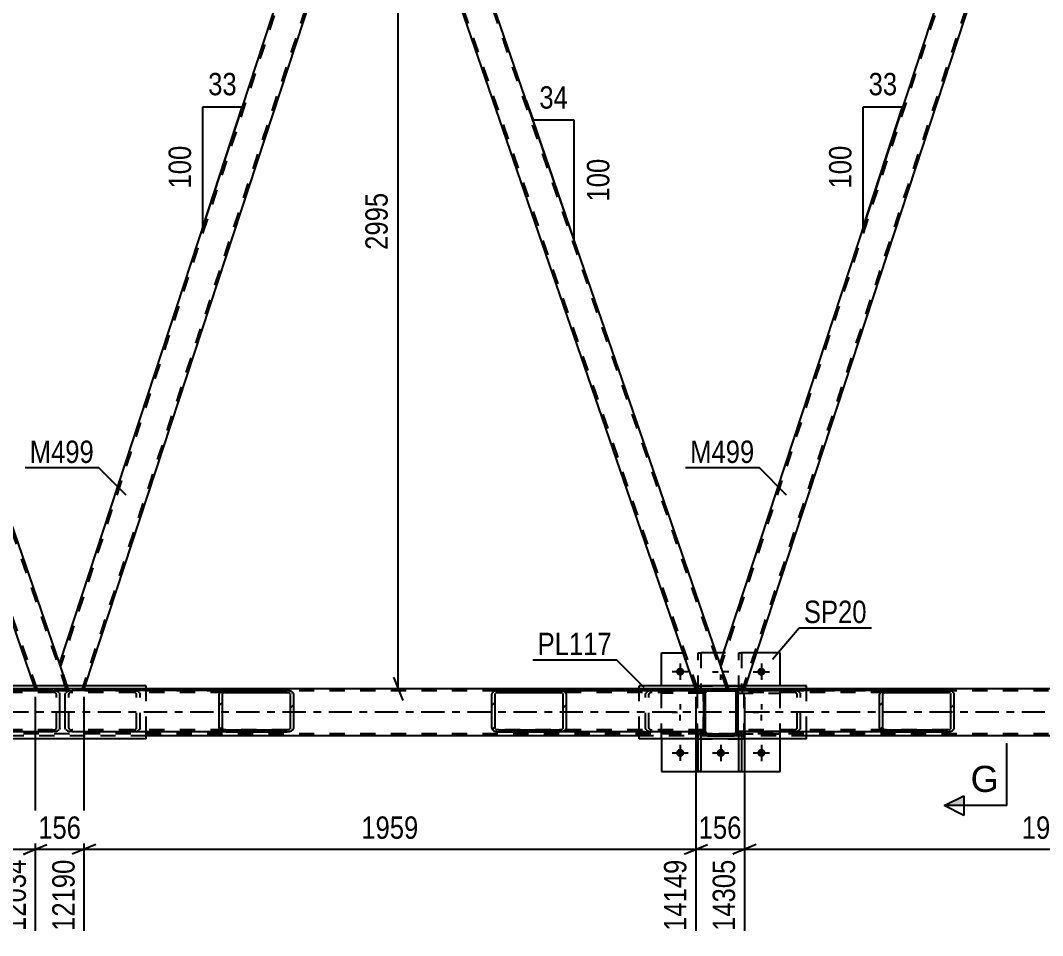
# Model space of a CAD drawing. Header units: millimetres. Extents: x -836 to 353, y -855 to -14.
# Drawn here: x -281.7 to -150.8, y -427 to -309.7 of the extents above; entities that cross this region are included whole.
import ezdxf

# ---------------------------------------------------------------- set-up
doc = ezdxf.new("R2010")
doc.units = ezdxf.units.MM
doc.linetypes.add('DXK_LINE_DOT2', pattern=[3.9198, 1.9599, -1.9599])
doc.linetypes.add('DXK_LINE_DOT3', pattern=[5.9187, 2.979, -0.9799, 0.9799, -0.9799])
doc.styles.add('Arial', font='ARIAL.TTF', dxfattribs={"height": 0.2})
doc.styles.add('Arial Narrow', font='ARIALN.TTF', dxfattribs={"height": 0.2})

# ---------------------------------------------------------------- blocks, each defined once
blk = doc.blocks.new('Part-570393895-1479 - 1253')
at = {"color": 7, "linetype": 'DXK_LINE_DOT2'}
for p, q in [((-184.39, -395.61), (-189.79, -395.61)), ((-189.79, -395.61), (-189.79, -395.93)), ((-189.79, -395.93), (-184.39, -395.93)), ((-189.19, -395.93), (-189.19, -395.61)), ((-184.39, -395.93), (-184.39, -395.61))]:
    blk.add_line(p, q, dxfattribs=at)
blk = doc.blocks.new('Part-570393895-1730 - 1253')
at = {"color": 2, "linetype": 'Continuous'}
for p, q in [((-153.97, -275.99), (-192.1, -392.09)), ((-150.7, -278.86), (-188.83, -394.97)), ((-191.11, -394.97), (-192.1, -392.09))]:
    blk.add_line(p, q, dxfattribs=at)
at = {"color": 7, "linetype": 'DXK_LINE_DOT2'}
for p, q in [((-153.58, -275.58), (-191.97, -392.47)), ((-150.83, -278.48), (-189.21, -395.37)), ((-190.97, -395.37), (-191.11, -394.97)), ((-188.96, -395.37), (-190.97, -395.37)), ((-188.83, -394.97), (-188.96, -395.37))]:
    blk.add_line(p, q, dxfattribs=at)
blk = doc.blocks.new('Part-570393895-1432 - 1253')
at = {"color": 7, "linetype": 'DXK_LINE_DOT2'}
for p, q in [((-193.71, -395.37), (-193.9, -395.4)), ((-193.9, -395.4), (-193.71, -395.37)), ((-190.27, -395.37), (-193.71, -395.37)), ((-190.09, -395.4), (-190.27, -395.37)), ((-190.27, -395.37), (-190.09, -395.4)), ((-194.16, -395.66), (-194.19, -395.85)), ((-194.19, -395.85), (-194.16, -395.66)), ((-194.19, -400.89), (-194.19, -395.85)), ((-193.93, -395.75), (-193.95, -395.85)), ((-193.95, -400.89), (-193.95, -395.85)), ((-193.88, -395.68), (-193.93, -395.75)), ((-193.8, -395.62), (-193.88, -395.68)), ((-193.71, -395.61), (-193.8, -395.62)), ((-190.27, -395.61), (-193.71, -395.61)), ((-190.18, -395.62), (-190.27, -395.61)), ((-190.1, -395.68), (-190.18, -395.62)), ((-190.05, -395.75), (-190.1, -395.68)), ((-190.03, -395.85), (-190.05, -395.75)), ((-190.03, -400.89), (-190.03, -395.85)), ((-189.79, -395.85), (-189.83, -395.66)), ((-189.83, -395.66), (-189.79, -395.85)), ((-189.79, -400.89), (-189.79, -395.85)), ((-194.19, -400.89), (-194.16, -401.07)), ((-194.16, -401.07), (-194.19, -400.89)), ((-193.95, -400.89), (-193.94, -400.98)), ((-193.94, -400.98), (-193.88, -401.05)), ((-193.9, -401.33), (-193.71, -401.37)), ((-193.71, -401.37), (-193.9, -401.33)), ((-193.88, -401.05), (-193.81, -401.11)), ((-193.81, -401.11), (-193.71, -401.13)), ((-190.27, -401.13), (-193.71, -401.13)), ((-190.27, -401.37), (-193.71, -401.37)), ((-190.27, -401.13), (-190.18, -401.11)), ((-190.27, -401.37), (-190.09, -401.33)), ((-190.09, -401.33), (-190.27, -401.37)), ((-190.18, -401.11), (-190.1, -401.06)), ((-190.1, -401.06), (-190.05, -400.98)), ((-190.05, -400.98), (-190.03, -400.89)), ((-189.83, -401.07), (-189.79, -400.89)), ((-189.79, -400.89), (-189.83, -401.07))]:
    blk.add_line(p, q, dxfattribs=at)
at = {"color": 7, "linetype": 'DXK_LINE_DOT3'}
blk.add_line((-191.99, -398.37), (-191.99, -398.37), dxfattribs=at)
at = {"color": 7, "linetype": 'DXK_LINE_DOT2'}
for centre, start, end in [((-193.71, -395.85), 112.4943, 157.4943), ((-193.71, -395.85), 112.4943, 157.4943), ((-190.27, -395.85), 22.4943, 67.4943), ((-190.27, -395.85), 22.4943, 67.4943), ((-193.71, -400.89), 202.4943, 247.4943), ((-193.71, -400.89), 202.4943, 247.4943), ((-190.27, -400.89), 292.4943, 337.4943), ((-190.27, -400.89), 292.4943, 337.4943)]:
    blk.add_arc(centre, 0.48, start, end, dxfattribs=at)
blk = doc.blocks.new('Part-570393895-1453 - 1253')
at = {"color": 2, "linetype": 'Continuous'}
for p, q in [((-180.99, -394.97), (-202.43, -394.97)), ((-202.43, -395.58), (-202.43, -394.97)), ((-180.99, -395.58), (-180.99, -394.97)), ((-202.43, -401.77), (-202.43, -400.86)), ((-180.99, -401.77), (-202.43, -401.77)), ((-180.99, -401.77), (-180.99, -400.86))]:
    blk.add_line(p, q, dxfattribs=at)
at = {"color": 7, "linetype": 'DXK_LINE_DOT2'}
for p, q in [((-202.43, -400.86), (-202.43, -395.58)), ((-180.99, -400.86), (-180.99, -395.58))]:
    blk.add_line(p, q, dxfattribs=at)
blk = doc.blocks.new('Part-570393895-1458 - 1253')
at = {"color": 2, "linetype": 'Continuous'}
for p, q in [((-265.59, -394.97), (-287.04, -394.97)), ((-287.04, -395.58), (-287.04, -394.97)), ((-265.59, -395.58), (-265.59, -394.97)), ((-287.04, -401.77), (-287.04, -400.86)), ((-265.59, -401.77), (-287.04, -401.77)), ((-265.59, -401.77), (-265.59, -400.86))]:
    blk.add_line(p, q, dxfattribs=at)
at = {"color": 7, "linetype": 'DXK_LINE_DOT2'}
for p, q in [((-287.04, -400.86), (-287.04, -395.58)), ((-265.59, -400.86), (-265.59, -395.58))]:
    blk.add_line(p, q, dxfattribs=at)
blk = doc.blocks.new('Part-570393895-1422 - 1253')
at = {"color": 7, "linetype": 'DXK_LINE_DOT2'}
for p, q in [((-194.87, -401.77), (-194.87, -401.13)), ((-194.87, -401.13), (-194.55, -401.13)), ((-194.87, -401.73), (-194.55, -401.73)), ((-194.55, -401.13), (-194.55, -401.77))]:
    blk.add_line(p, q, dxfattribs=at)
at = {"color": 2, "linetype": 'Continuous'}
for p, q in [((-194.87, -405.97), (-194.87, -401.77)), ((-194.55, -401.77), (-194.55, -405.97)), ((-194.55, -405.97), (-194.87, -405.97))]:
    blk.add_line(p, q, dxfattribs=at)
blk = doc.blocks.new('Part-570393895-1423 - 1253')
at = {"color": 7, "linetype": 'DXK_LINE_DOT2'}
for p, q in [((-189.67, -401.77), (-189.67, -401.13)), ((-189.67, -401.13), (-189.35, -401.13)), ((-189.67, -401.73), (-189.35, -401.73)), ((-189.35, -401.13), (-189.35, -401.77))]:
    blk.add_line(p, q, dxfattribs=at)
at = {"color": 2, "linetype": 'Continuous'}
for p, q in [((-189.67, -405.97), (-189.67, -401.77)), ((-189.35, -401.77), (-189.35, -405.97)), ((-189.35, -405.97), (-189.67, -405.97))]:
    blk.add_line(p, q, dxfattribs=at)
blk = doc.blocks.new('Part-570393895-1480 - 1253')
at = {"color": 7, "linetype": 'DXK_LINE_DOT2'}
for p, q in [((-194.19, -400.81), (-199.59, -400.8)), ((-199.59, -400.8), (-199.59, -401.12)), ((-194.19, -401.13), (-199.59, -401.12)), ((-194.79, -401.13), (-194.79, -400.81)), ((-194.19, -401.13), (-194.19, -400.81))]:
    blk.add_line(p, q, dxfattribs=at)
blk = doc.blocks.new('Part-570393895-1421 - 1253')
at = {"color": 7, "linetype": 'DXK_LINE_DOT2'}
for p, q in [((-194.99, -401.77), (-194.99, -394.97)), ((-194.99, -394.97), (-188.99, -394.97)), ((-188.99, -401.77), (-188.99, -394.97)), ((-194.99, -401.77), (-188.99, -401.77))]:
    blk.add_line(p, q, dxfattribs=at)
blk = doc.blocks.new('Part-570393895-1424 - 1253')
at = {"color": 7, "linetype": 'DXK_LINE_DOT2'}
for p, q in [((-194.87, -395.61), (-194.87, -390.77)), ((-194.87, -390.77), (-194.55, -390.77)), ((-194.55, -390.77), (-194.55, -395.61)), ((-194.87, -395.01), (-194.55, -395.01)), ((-194.55, -395.61), (-194.87, -395.61))]:
    blk.add_line(p, q, dxfattribs=at)
blk = doc.blocks.new('Part-570393895-1425 - 1253')
at = {"color": 7, "linetype": 'DXK_LINE_DOT2'}
for p, q in [((-189.67, -395.61), (-189.67, -390.77)), ((-189.67, -390.77), (-189.35, -390.77)), ((-189.35, -390.77), (-189.35, -395.61)), ((-189.67, -395.01), (-189.35, -395.01)), ((-189.35, -395.61), (-189.67, -395.61))]:
    blk.add_line(p, q, dxfattribs=at)
blk = doc.blocks.new('Part-570393895-1426 - 1253')
at = {"color": 7, "linetype": 'DXK_LINE_DOT2'}
for p, q in [((-184.39, -400.81), (-189.79, -400.81)), ((-189.79, -400.81), (-189.79, -401.13)), ((-189.79, -401.13), (-184.39, -401.13)), ((-189.19, -401.13), (-189.19, -400.81)), ((-184.39, -401.13), (-184.39, -400.81))]:
    blk.add_line(p, q, dxfattribs=at)
blk = doc.blocks.new('Part-570393895-1481 - 1253')
at = {"color": 7, "linetype": 'DXK_LINE_DOT2'}
for p, q in [((-194.19, -395.61), (-199.59, -395.6)), ((-199.59, -395.6), (-199.59, -395.92)), ((-194.19, -395.93), (-199.59, -395.92)), ((-194.79, -395.93), (-194.79, -395.61)), ((-194.19, -395.93), (-194.19, -395.61))]:
    blk.add_line(p, q, dxfattribs=at)
blk = doc.blocks.new('Part-570393895-1486 - 1253')
at = {"color": 2, "linetype": 'Continuous'}
for p, q in [((-199.59, -394.97), (-199.59, -390.76)), ((-199.59, -390.76), (-196.78, -390.76)), ((-191.66, -390.77), (-192.55, -390.77)), ((-184.39, -390.77), (-187.45, -390.77)), ((-184.39, -394.97), (-184.39, -390.77)), ((-199.59, -401.77), (-199.59, -405.96)), ((-184.39, -405.97), (-184.39, -401.77)), ((-199.59, -405.96), (-184.39, -405.97))]:
    blk.add_line(p, q, dxfattribs=at)
at = {"color": 7, "linetype": 'DXK_LINE_DOT2'}
for p, q in [((-192.55, -390.77), (-196.78, -390.76)), ((-187.45, -390.77), (-191.66, -390.77)), ((-199.59, -401.77), (-199.59, -394.97)), ((-184.39, -401.77), (-184.39, -394.97))]:
    blk.add_line(p, q, dxfattribs=at)
blk = doc.blocks.new('Part-570393895-1520 - 1253')
at = {"linetype": 'Continuous'}
h = blk.add_hatch(dxfattribs=at)
h.set_pattern_fill('', scale=0.7, style=0, pattern_type=0)
h.set_pattern_definition([(45, (-256.1883, -400.5637), (-1.57154, 1.57154), [])])
h.paths.add_polyline_path([(-256.25, -400.38), (-256.19, -400.56), (-256, -400.72), (-255.72, -400.82), (-255.38, -400.86), (-247.56, -400.86), (-247.22, -400.82), (-246.94, -400.72), (-246.75, -400.56), (-246.69, -400.38), (-246.69, -396.06), (-246.75, -395.88), (-246.94, -395.72), (-247.22, -395.62), (-247.56, -395.58), (-255.38, -395.58), (-255.72, -395.62), (-256, -395.72), (-256.19, -395.88), (-256.25, -396.06)])
h.paths.add_polyline_path([(-255.79, -395.97), (-255.69, -395.89), (-255.55, -395.84), (-255.38, -395.82), (-247.56, -395.82), (-247.39, -395.84), (-247.25, -395.89), (-247.16, -395.97), (-247.12, -396.06), (-247.12, -400.38), (-247.16, -400.47), (-247.25, -400.55), (-247.39, -400.6), (-247.56, -400.62), (-255.38, -400.62), (-255.55, -400.6), (-255.69, -400.55), (-255.79, -400.47), (-255.82, -400.38), (-255.82, -396.06)])
at = {"color": 2, "linetype": 'Continuous'}
for p, q in [((-275.96, -396.06), (-275.89, -395.87)), ((-275.96, -400.38), (-275.96, -396.06)), ((-275.42, -395.62), (-275.09, -395.58)), ((-255.38, -395.58), (-275.09, -395.58)), ((-256.19, -395.88), (-256.25, -396.06)), ((-256.25, -400.38), (-256.25, -396.06)), ((-255.82, -396.06), (-255.79, -395.97)), ((-255.82, -400.38), (-255.82, -396.06)), ((-255.38, -395.58), (-255.72, -395.62)), ((-255.55, -395.84), (-255.38, -395.82)), ((-255.38, -395.58), (-247.56, -395.58)), ((-255.38, -395.82), (-247.56, -395.82)), ((-247.22, -395.62), (-247.56, -395.58)), ((-247.56, -395.82), (-247.39, -395.84)), ((-247.16, -395.97), (-247.12, -396.06)), ((-247.12, -400.38), (-247.12, -396.06)), ((-246.69, -396.06), (-246.75, -395.88)), ((-246.69, -400.38), (-246.69, -396.06)), ((-275.89, -400.56), (-275.96, -400.38)), ((-256.25, -400.38), (-256.19, -400.56)), ((-255.79, -400.47), (-255.82, -400.38)), ((-255.38, -400.62), (-255.55, -400.6)), ((-255.38, -400.62), (-247.56, -400.62)), ((-247.39, -400.6), (-247.56, -400.62)), ((-247.12, -400.38), (-247.16, -400.47)), ((-246.75, -400.56), (-246.69, -400.38)), ((-275.09, -400.86), (-275.42, -400.82)), ((-255.38, -400.86), (-275.09, -400.86)), ((-255.72, -400.82), (-255.38, -400.86)), ((-255.38, -400.86), (-247.56, -400.86)), ((-247.56, -400.86), (-247.22, -400.82))]:
    blk.add_line(p, q, dxfattribs=at)
at = {"color": 7, "linetype": 'DXK_LINE_DOT2'}
for p, q in [((-275.49, -395.97), (-275.53, -396.06)), ((-275.53, -400.38), (-275.53, -396.06)), ((-275.09, -395.82), (-275.26, -395.84)), ((-247.56, -395.82), (-275.09, -395.82)), ((-267.26, -395.58), (-266.93, -395.62)), ((-267.1, -395.84), (-267.26, -395.82)), ((-266.83, -396.06), (-266.86, -395.97)), ((-266.83, -400.38), (-266.83, -396.06)), ((-266.46, -395.88), (-266.39, -396.06)), ((-266.39, -400.38), (-266.39, -396.06)), ((-247.56, -395.58), (-255.38, -395.58)), ((-275.53, -400.38), (-275.49, -400.47)), ((-275.26, -400.6), (-275.09, -400.62)), ((-247.56, -400.62), (-275.09, -400.62)), ((-267.26, -400.62), (-267.1, -400.6)), ((-266.86, -400.47), (-266.83, -400.38)), ((-266.39, -400.38), (-266.46, -400.56)), ((-266.93, -400.82), (-267.26, -400.86)), ((-247.56, -400.86), (-255.38, -400.86))]:
    blk.add_line(p, q, dxfattribs=at)
at = {"color": 2, "linetype": 'Continuous'}
for centre, radius, start, end in [((-275.29, -396.42), 0.813, 99.5774, 138.2055), ((-255.58, -396.42), 0.813, 99.5774, 138.2055), ((-255.48, -396.24), 0.406, 99.5774, 138.2055), ((-247.46, -396.24), 0.406, 41.7863, 80.4144), ((-247.36, -396.42), 0.813, 41.7863, 80.4144), ((-275.29, -400.02), 0.813, 221.7863, 260.4144), ((-255.58, -400.02), 0.813, 221.7863, 260.4144), ((-255.48, -400.2), 0.406, 221.7863, 260.4144), ((-247.46, -400.2), 0.406, 279.5774, 318.2055), ((-247.36, -400.02), 0.813, 279.5774, 318.2055)]:
    blk.add_arc(centre, radius, start, end, dxfattribs=at)
at = {"color": 7, "linetype": 'DXK_LINE_DOT2'}
for centre, radius, start, end in [((-275.19, -396.24), 0.406, 99.5774, 138.2055), ((-267.17, -396.24), 0.406, 41.7863, 80.4144), ((-267.07, -396.42), 0.813, 41.7863, 80.4144), ((-275.19, -400.2), 0.406, 221.7863, 260.4144), ((-267.17, -400.2), 0.406, 279.5774, 318.2055), ((-267.07, -400.02), 0.813, 279.5774, 318.2055)]:
    blk.add_arc(centre, radius, start, end, dxfattribs=at)
blk = doc.blocks.new('Part-570393895-1595 - 1253')
at = {"color": 7, "linetype": 'DXK_LINE_DOT2'}
for p, q in [((-279.55, -395.37), (-320.79, -275.58)), ((-275.83, -395.37), (-317.07, -275.58)), ((-275.58, -395.37), (-276.7, -392.09)), ((-279.81, -395.37), (-279.95, -394.97)), ((-279.81, -395.37), (-275.58, -395.37))]:
    blk.add_line(p, q, dxfattribs=at)
at = {"color": 2, "linetype": 'Continuous'}
for p, q in [((-276.7, -392.09), (-316.68, -275.98)), ((-279.95, -394.97), (-319.92, -278.86))]:
    blk.add_line(p, q, dxfattribs=at)
blk = doc.blocks.new('Part-570393895-1602 - 1253')
at = {"linetype": 'Continuous'}
h = blk.add_hatch(dxfattribs=at)
h.set_pattern_fill('', scale=0.7, style=0, pattern_type=0)
h.set_pattern_definition([(45, (-194.0413, -401.2247), (-1.57154, 1.57154), [])])
h.paths.add_polyline_path([(-194.15, -401.07), (-194.04, -401.22), (-193.89, -401.33), (-193.7, -401.37), (-190.26, -401.37), (-190.08, -401.33), (-189.92, -401.23), (-189.82, -401.07), (-189.78, -400.89), (-189.78, -395.85), (-189.82, -395.66), (-189.92, -395.51), (-190.08, -395.4), (-190.26, -395.37), (-193.7, -395.37), (-193.88, -395.4), (-194.04, -395.51), (-194.14, -395.66), (-194.18, -395.85), (-194.18, -400.89)])
h.paths.add_polyline_path([(-193.94, -395.85), (-193.92, -395.75), (-193.87, -395.68), (-193.79, -395.62), (-193.7, -395.61), (-190.26, -395.61), (-190.17, -395.62), (-190.09, -395.68), (-190.04, -395.75), (-190.02, -395.85), (-190.02, -400.89), (-190.04, -400.98), (-190.09, -401.06), (-190.17, -401.11), (-190.26, -401.13), (-193.7, -401.13), (-193.79, -401.11), (-193.87, -401.06), (-193.92, -400.98), (-193.94, -400.89)])
at = {"color": 7, "linetype": 'DXK_LINE_DOT2'}
for p, q in [((-193.88, -395.4), (-193.7, -395.37)), ((-193.7, -395.37), (-190.26, -395.37)), ((-190.26, -395.37), (-190.08, -395.4)), ((-194.18, -395.85), (-194.14, -395.66)), ((-194.18, -400.89), (-194.18, -395.85)), ((-193.92, -395.75), (-193.94, -395.85)), ((-193.94, -400.89), (-193.94, -395.85)), ((-193.87, -395.68), (-193.92, -395.75)), ((-193.79, -395.62), (-193.87, -395.68)), ((-193.7, -395.61), (-193.79, -395.62)), ((-190.26, -395.61), (-193.7, -395.61)), ((-190.17, -395.62), (-190.26, -395.61)), ((-190.09, -395.68), (-190.17, -395.62)), ((-190.04, -395.75), (-190.09, -395.68)), ((-190.02, -395.85), (-190.04, -395.75)), ((-190.02, -400.89), (-190.02, -395.85)), ((-189.82, -395.66), (-189.78, -395.85)), ((-189.78, -400.89), (-189.78, -395.85)), ((-194.15, -401.07), (-194.18, -400.89)), ((-193.94, -400.89), (-193.92, -400.98)), ((-193.92, -400.98), (-193.87, -401.06)), ((-193.7, -401.37), (-193.89, -401.33)), ((-193.87, -401.06), (-193.79, -401.11)), ((-193.79, -401.11), (-193.7, -401.13)), ((-193.7, -401.13), (-190.26, -401.13)), ((-193.7, -401.37), (-190.26, -401.37)), ((-190.26, -401.13), (-190.17, -401.11)), ((-190.08, -401.33), (-190.26, -401.37)), ((-190.17, -401.11), (-190.09, -401.06)), ((-190.09, -401.06), (-190.04, -400.98)), ((-190.04, -400.98), (-190.02, -400.89)), ((-189.78, -400.89), (-189.82, -401.07))]:
    blk.add_line(p, q, dxfattribs=at)
at = {"color": 2, "linetype": 'Continuous'}
for p, q in [((-193.7, -395.37), (-193.88, -395.4)), ((-193.7, -395.37), (-190.26, -395.37)), ((-190.08, -395.4), (-190.26, -395.37)), ((-194.14, -395.66), (-194.18, -395.85)), ((-194.18, -400.89), (-194.18, -395.85)), ((-193.94, -395.85), (-193.92, -395.75)), ((-193.94, -400.89), (-193.94, -395.85)), ((-193.92, -395.75), (-193.87, -395.68)), ((-193.87, -395.68), (-193.79, -395.62)), ((-193.79, -395.62), (-193.7, -395.61)), ((-193.7, -395.61), (-190.26, -395.61)), ((-190.26, -395.61), (-190.17, -395.62)), ((-190.17, -395.62), (-190.09, -395.68)), ((-190.09, -395.68), (-190.04, -395.75)), ((-190.04, -395.75), (-190.02, -395.85)), ((-190.02, -400.89), (-190.02, -395.85)), ((-189.78, -395.85), (-189.82, -395.66)), ((-189.78, -400.89), (-189.78, -395.85)), ((-194.18, -400.89), (-194.15, -401.07)), ((-193.92, -400.98), (-193.94, -400.89)), ((-193.87, -401.06), (-193.92, -400.98)), ((-193.89, -401.33), (-193.7, -401.37)), ((-193.79, -401.11), (-193.87, -401.06)), ((-193.7, -401.13), (-193.79, -401.11)), ((-193.7, -401.13), (-190.26, -401.13)), ((-193.7, -401.37), (-190.26, -401.37)), ((-190.17, -401.11), (-190.26, -401.13)), ((-190.26, -401.37), (-190.08, -401.33)), ((-190.09, -401.06), (-190.17, -401.11)), ((-190.04, -400.98), (-190.09, -401.06)), ((-190.02, -400.89), (-190.04, -400.98)), ((-189.82, -401.07), (-189.78, -400.89))]:
    blk.add_line(p, q, dxfattribs=at)
at = {"color": 7, "linetype": 'DXK_LINE_DOT2'}
for centre, start, end in [((-193.7, -395.85), 112.4943, 157.4943), ((-190.26, -395.85), 22.4943, 67.4943), ((-193.7, -400.89), 202.4943, 247.4943), ((-190.26, -400.89), 292.4943, 337.4943)]:
    blk.add_arc(centre, 0.48, start, end, dxfattribs=at)
at = {"color": 2, "linetype": 'Continuous'}
for centre, start, end in [((-193.7, -395.85), 112.4943, 157.4943), ((-190.26, -395.85), 22.4943, 67.4943), ((-193.7, -400.89), 202.4943, 247.4943), ((-190.26, -400.89), 292.4943, 337.4943)]:
    blk.add_arc(centre, 0.48, start, end, dxfattribs=at)
blk = doc.blocks.new('Part-570393895-1609 - 1253')
at = {"color": 2, "linetype": 'Continuous'}
for p, q in [((-238.58, -275.99), (-276.7, -392.09)), ((-235.31, -278.86), (-273.44, -394.97)), ((-275.71, -394.97), (-276.7, -392.09))]:
    blk.add_line(p, q, dxfattribs=at)
at = {"color": 7, "linetype": 'DXK_LINE_DOT2'}
for p, q in [((-238.19, -275.58), (-276.57, -392.47)), ((-235.44, -278.48), (-273.82, -395.37)), ((-275.58, -395.37), (-275.71, -394.97)), ((-273.57, -395.37), (-275.58, -395.37)), ((-273.44, -394.97), (-273.57, -395.37))]:
    blk.add_line(p, q, dxfattribs=at)
blk = doc.blocks.new('Part-570393895-1650 - 1253')
at = {"color": 7, "linetype": 'DXK_LINE_DOT2'}
for p, q in [((-79.43, -395.37), (-710.07, -395.37)), ((-265.59, -395.37), (-287.04, -395.37)), ((-180.99, -395.37), (-202.43, -395.37)), ((-79.43, -395.61), (-761.16, -395.61)), ((-79.43, -401.13), (-761.16, -401.13)), ((-265.59, -401.37), (-287.04, -401.37)), ((-180.99, -401.37), (-202.43, -401.37))]:
    blk.add_line(p, q, dxfattribs=at)
at = {"color": 2, "linetype": 'Continuous'}
for p, q in [((-202.43, -395.37), (-265.59, -395.37)), ((-117.82, -395.37), (-180.99, -395.37)), ((-202.43, -401.37), (-265.59, -401.37)), ((-117.82, -401.37), (-180.99, -401.37))]:
    blk.add_line(p, q, dxfattribs=at)
at = {"color": 7, "linetype": 'DXK_LINE_DOT3'}
blk.add_line((-79.43, -398.37), (-761.16, -398.37), dxfattribs=at)
blk = doc.blocks.new('Part-570393895-1710 - 1253')
at = {"linetype": 'Continuous'}
h = blk.add_hatch(dxfattribs=at)
h.set_pattern_fill('', scale=0.7, style=0, pattern_type=0)
h.set_pattern_definition([(45, (-221.2674, -400.5662), (-1.57154, 1.57154), [])])
h.paths.add_polyline_path([(-221.33, -400.38), (-221.27, -400.57), (-221.08, -400.72), (-220.8, -400.83), (-220.46, -400.86), (-212.64, -400.86), (-212.3, -400.83), (-212.02, -400.72), (-211.83, -400.57), (-211.77, -400.38), (-211.77, -396.06), (-211.83, -395.88), (-212.02, -395.72), (-212.3, -395.62), (-212.64, -395.58), (-220.46, -395.58), (-220.8, -395.62), (-221.08, -395.72), (-221.27, -395.88), (-221.33, -396.06)])
h.paths.add_polyline_path([(-220.87, -395.97), (-220.77, -395.89), (-220.63, -395.84), (-220.46, -395.82), (-212.64, -395.82), (-212.47, -395.84), (-212.33, -395.89), (-212.23, -395.97), (-212.2, -396.06), (-212.2, -400.38), (-212.24, -400.48), (-212.33, -400.55), (-212.47, -400.6), (-212.64, -400.62), (-220.46, -400.62), (-220.63, -400.6), (-220.77, -400.55), (-220.87, -400.47), (-220.9, -400.38), (-220.9, -396.06)])
at = {"color": 2, "linetype": 'Continuous'}
for p, q in [((-221.27, -395.88), (-221.33, -396.06)), ((-221.33, -400.38), (-221.33, -396.06)), ((-220.9, -396.06), (-220.87, -395.97)), ((-220.9, -400.38), (-220.9, -396.06)), ((-220.46, -395.58), (-220.8, -395.62)), ((-220.63, -395.84), (-220.46, -395.82)), ((-220.46, -395.58), (-212.64, -395.58)), ((-220.46, -395.82), (-212.64, -395.82)), ((-212.64, -395.58), (-194.18, -395.58)), ((-212.3, -395.62), (-212.64, -395.58)), ((-212.64, -395.82), (-212.47, -395.84)), ((-212.23, -395.97), (-212.2, -396.06)), ((-212.2, -400.38), (-212.2, -396.06)), ((-211.77, -396.06), (-211.83, -395.88)), ((-211.77, -400.38), (-211.77, -396.06)), ((-194.18, -395.58), (-194.18, -395.62)), ((-194.18, -395.62), (-194.18, -395.85)), ((-221.33, -400.38), (-221.27, -400.57)), ((-220.87, -400.47), (-220.9, -400.38)), ((-220.46, -400.62), (-220.63, -400.6)), ((-220.46, -400.62), (-212.64, -400.62)), ((-212.47, -400.6), (-212.64, -400.62)), ((-212.2, -400.38), (-212.24, -400.48)), ((-211.83, -400.57), (-211.77, -400.38)), ((-220.8, -400.83), (-220.46, -400.86)), ((-220.46, -400.86), (-212.64, -400.86)), ((-212.64, -400.86), (-212.3, -400.83)), ((-194.18, -400.86), (-212.64, -400.86))]:
    blk.add_line(p, q, dxfattribs=at)
at = {"color": 7, "linetype": 'DXK_LINE_DOT2'}
for p, q in [((-212.64, -395.58), (-220.46, -395.58)), ((-194.18, -395.82), (-220.46, -395.82)), ((-201.63, -396.06), (-201.56, -395.88)), ((-201.63, -400.38), (-201.63, -396.06)), ((-201.16, -395.97), (-201.19, -396.06)), ((-201.19, -400.38), (-201.19, -396.06)), ((-201.09, -395.62), (-200.76, -395.58)), ((-200.76, -395.82), (-200.92, -395.84)), ((-194.18, -400.86), (-194.18, -395.85)), ((-194.18, -400.62), (-220.46, -400.62)), ((-201.56, -400.57), (-201.63, -400.38)), ((-201.19, -400.38), (-201.16, -400.48)), ((-200.92, -400.61), (-200.76, -400.62)), ((-212.64, -400.86), (-220.46, -400.86)), ((-200.76, -400.86), (-201.09, -400.83))]:
    blk.add_line(p, q, dxfattribs=at)
at = {"color": 2, "linetype": 'Continuous'}
for centre, radius, start, end in [((-220.66, -396.42), 0.813, 99.5774, 138.2055), ((-220.56, -396.24), 0.406, 99.5774, 138.2055), ((-212.54, -396.24), 0.406, 41.7863, 80.4144), ((-212.44, -396.42), 0.813, 41.7863, 80.4144), ((-220.66, -400.02), 0.813, 221.7863, 260.4144), ((-220.56, -400.2), 0.406, 221.7863, 260.4144), ((-212.54, -400.2), 0.406, 279.5774, 318.2055), ((-212.44, -400.03), 0.813, 279.5774, 318.2055)]:
    blk.add_arc(centre, radius, start, end, dxfattribs=at)
at = {"color": 7, "linetype": 'DXK_LINE_DOT2'}
for centre, radius, start, end in [((-200.95, -396.42), 0.813, 99.5774, 138.2055), ((-200.86, -396.24), 0.406, 99.5774, 138.2055), ((-200.95, -400.03), 0.813, 221.7863, 260.4144), ((-200.86, -400.21), 0.406, 221.7863, 260.4144)]:
    blk.add_arc(centre, radius, start, end, dxfattribs=at)
blk = doc.blocks.new('Part-570393895-1712 - 1253')
at = {"linetype": 'Continuous'}
h = blk.add_hatch(dxfattribs=at)
h.set_pattern_fill('', scale=0.7, style=0, pattern_type=0)
h.set_pattern_definition([(45, (-305.8755, -400.5663), (-1.57154, 1.57154), [])])
h.paths.add_polyline_path([(-305.94, -400.38), (-305.88, -400.57), (-305.69, -400.72), (-305.4, -400.83), (-305.07, -400.86), (-297.24, -400.86), (-296.91, -400.83), (-296.63, -400.72), (-296.44, -400.57), (-296.38, -400.38), (-296.37, -396.06), (-296.44, -395.88), (-296.63, -395.72), (-296.91, -395.62), (-297.24, -395.58), (-305.07, -395.58), (-305.4, -395.62), (-305.69, -395.72), (-305.88, -395.88), (-305.94, -396.06)])
h.paths.add_polyline_path([(-305.47, -395.97), (-305.38, -395.89), (-305.24, -395.84), (-305.07, -395.82), (-297.24, -395.82), (-297.08, -395.84), (-296.94, -395.89), (-296.84, -395.97), (-296.81, -396.06), (-296.81, -400.38), (-296.84, -400.48), (-296.94, -400.55), (-297.08, -400.6), (-297.24, -400.62), (-305.07, -400.62), (-305.24, -400.6), (-305.38, -400.55), (-305.47, -400.47), (-305.51, -400.38), (-305.51, -396.06)])
at = {"color": 2, "linetype": 'Continuous'}
for p, q in [((-305.88, -395.88), (-305.94, -396.06)), ((-305.94, -400.38), (-305.94, -396.06)), ((-305.51, -396.06), (-305.47, -395.97)), ((-305.51, -400.38), (-305.51, -396.06)), ((-305.07, -395.58), (-305.4, -395.62)), ((-305.24, -395.84), (-305.07, -395.82)), ((-305.07, -395.58), (-297.24, -395.58)), ((-305.07, -395.82), (-297.24, -395.82)), ((-277.54, -395.58), (-297.24, -395.58)), ((-296.91, -395.62), (-297.24, -395.58)), ((-297.24, -395.82), (-297.08, -395.84)), ((-296.84, -395.97), (-296.81, -396.06)), ((-296.81, -400.38), (-296.81, -396.06)), ((-296.37, -396.06), (-296.44, -395.88)), ((-296.38, -400.38), (-296.37, -396.06)), ((-277.54, -395.58), (-277.21, -395.62)), ((-276.73, -395.88), (-276.67, -396.06)), ((-276.67, -400.38), (-276.67, -396.06)), ((-305.94, -400.38), (-305.88, -400.57)), ((-305.47, -400.47), (-305.51, -400.38)), ((-305.07, -400.62), (-305.24, -400.6)), ((-305.07, -400.62), (-297.24, -400.62)), ((-297.08, -400.6), (-297.24, -400.62)), ((-296.81, -400.38), (-296.84, -400.48)), ((-296.44, -400.57), (-296.38, -400.38)), ((-276.67, -400.38), (-276.73, -400.57)), ((-305.4, -400.83), (-305.07, -400.86)), ((-305.07, -400.86), (-297.24, -400.86)), ((-297.24, -400.86), (-296.91, -400.83)), ((-277.54, -400.86), (-297.24, -400.86)), ((-277.21, -400.83), (-277.54, -400.86))]:
    blk.add_line(p, q, dxfattribs=at)
at = {"color": 7, "linetype": 'DXK_LINE_DOT2'}
for p, q in [((-297.24, -395.58), (-305.07, -395.58)), ((-277.54, -395.82), (-305.07, -395.82)), ((-286.23, -396.06), (-286.17, -395.88)), ((-286.23, -400.38), (-286.23, -396.06)), ((-285.77, -395.97), (-285.8, -396.06)), ((-285.8, -400.38), (-285.8, -396.06)), ((-285.7, -395.62), (-285.36, -395.58)), ((-285.36, -395.82), (-285.53, -395.84)), ((-277.37, -395.84), (-277.54, -395.82)), ((-277.1, -396.06), (-277.14, -395.97)), ((-277.1, -400.38), (-277.1, -396.06)), ((-277.54, -400.62), (-305.07, -400.62)), ((-286.17, -400.57), (-286.23, -400.38)), ((-285.8, -400.38), (-285.77, -400.48)), ((-285.53, -400.61), (-285.37, -400.62)), ((-277.54, -400.62), (-277.37, -400.61)), ((-277.14, -400.48), (-277.1, -400.38)), ((-305.07, -400.86), (-297.24, -400.86)), ((-285.37, -400.86), (-285.7, -400.83))]:
    blk.add_line(p, q, dxfattribs=at)
at = {"color": 2, "linetype": 'Continuous'}
for centre, radius, start, end in [((-305.27, -396.42), 0.813, 99.5774, 138.2055), ((-305.17, -396.24), 0.406, 99.5774, 138.2055), ((-297.15, -396.24), 0.406, 41.7863, 80.4144), ((-297.05, -396.42), 0.813, 41.7863, 80.4144), ((-277.34, -396.42), 0.813, 41.7863, 80.4144), ((-305.27, -400.02), 0.813, 221.7863, 260.4144), ((-305.17, -400.2), 0.406, 221.7863, 260.4144), ((-297.15, -400.2), 0.406, 279.5774, 318.2055), ((-297.05, -400.03), 0.813, 279.5774, 318.2055), ((-277.34, -400.03), 0.813, 279.5774, 318.2055)]:
    blk.add_arc(centre, radius, start, end, dxfattribs=at)
at = {"color": 7, "linetype": 'DXK_LINE_DOT2'}
for centre, radius, start, end in [((-285.56, -396.42), 0.813, 99.5774, 138.2055), ((-285.46, -396.24), 0.406, 99.5774, 138.2055), ((-277.44, -396.24), 0.406, 41.7863, 80.4144), ((-285.56, -400.03), 0.813, 221.7863, 260.4144), ((-285.46, -400.21), 0.406, 221.7863, 260.4144), ((-277.44, -400.21), 0.406, 279.5774, 318.2055)]:
    blk.add_arc(centre, radius, start, end, dxfattribs=at)
blk = doc.blocks.new('Part-570393895-1735 - 1253')
at = {"color": 7, "linetype": 'DXK_LINE_DOT2'}
for p, q in [((-194.95, -395.37), (-236.18, -275.58)), ((-191.22, -395.37), (-232.46, -275.58)), ((-190.97, -395.37), (-192.1, -392.09)), ((-195.2, -395.37), (-195.34, -394.97)), ((-195.2, -395.37), (-190.97, -395.37))]:
    blk.add_line(p, q, dxfattribs=at)
at = {"color": 2, "linetype": 'Continuous'}
for p, q in [((-192.1, -392.09), (-232.07, -275.99)), ((-195.34, -394.97), (-235.31, -278.86))]:
    blk.add_line(p, q, dxfattribs=at)
blk = doc.blocks.new('Part-570393895-1802 - 1253')
at = {"linetype": 'Continuous'}
h = blk.add_hatch(dxfattribs=at)
h.set_pattern_fill('', scale=0.7, style=0, pattern_type=0)
h.set_pattern_definition([(45, (-171.5803, -400.5636), (-1.57154, 1.57154), [])])
h.paths.add_polyline_path([(-171.65, -400.38), (-171.58, -400.56), (-171.39, -400.72), (-171.11, -400.82), (-170.78, -400.86), (-162.95, -400.86), (-162.62, -400.82), (-162.33, -400.72), (-162.15, -400.56), (-162.08, -400.38), (-162.08, -396.06), (-162.15, -395.88), (-162.33, -395.72), (-162.62, -395.62), (-162.95, -395.58), (-170.78, -395.58), (-171.11, -395.62), (-171.39, -395.72), (-171.58, -395.88), (-171.65, -396.06)])
h.paths.add_polyline_path([(-171.18, -395.97), (-171.08, -395.89), (-170.94, -395.84), (-170.78, -395.82), (-162.95, -395.82), (-162.78, -395.84), (-162.64, -395.89), (-162.55, -395.97), (-162.51, -396.06), (-162.51, -400.38), (-162.55, -400.47), (-162.64, -400.55), (-162.78, -400.6), (-162.95, -400.62), (-170.78, -400.62), (-170.94, -400.6), (-171.08, -400.55), (-171.18, -400.47), (-171.21, -400.38), (-171.21, -396.06)])
at = {"color": 2, "linetype": 'Continuous'}
for p, q in [((-189.78, -395.85), (-189.78, -395.58)), ((-170.78, -395.58), (-189.78, -395.58)), ((-171.58, -395.88), (-171.65, -396.06)), ((-171.65, -400.38), (-171.65, -396.06)), ((-171.21, -396.06), (-171.18, -395.97)), ((-171.21, -400.38), (-171.21, -396.06)), ((-170.78, -395.58), (-171.11, -395.62)), ((-170.94, -395.84), (-170.78, -395.82)), ((-170.78, -395.58), (-162.95, -395.58)), ((-170.78, -395.82), (-162.95, -395.82)), ((-162.62, -395.62), (-162.95, -395.58)), ((-162.95, -395.82), (-162.78, -395.84)), ((-162.55, -395.97), (-162.51, -396.06)), ((-162.51, -400.38), (-162.51, -396.06)), ((-162.08, -396.06), (-162.15, -395.88)), ((-162.08, -400.38), (-162.08, -396.06)), ((-171.65, -400.38), (-171.58, -400.56)), ((-171.18, -400.47), (-171.21, -400.38)), ((-170.78, -400.62), (-170.94, -400.6)), ((-170.78, -400.62), (-162.95, -400.62)), ((-162.78, -400.6), (-162.95, -400.62)), ((-162.51, -400.38), (-162.55, -400.47)), ((-162.15, -400.56), (-162.08, -400.38)), ((-170.78, -400.86), (-189.78, -400.86)), ((-171.11, -400.82), (-170.78, -400.86)), ((-170.78, -400.86), (-162.95, -400.86)), ((-162.95, -400.86), (-162.62, -400.82))]:
    blk.add_line(p, q, dxfattribs=at)
at = {"color": 7, "linetype": 'DXK_LINE_DOT2'}
for p, q in [((-162.95, -395.82), (-189.78, -395.82)), ((-189.78, -400.86), (-189.78, -395.85)), ((-182.66, -395.58), (-182.32, -395.62)), ((-182.49, -395.84), (-182.66, -395.82)), ((-182.22, -396.06), (-182.25, -395.97)), ((-182.22, -400.38), (-182.22, -396.06)), ((-181.85, -395.88), (-181.79, -396.06)), ((-181.79, -400.38), (-181.79, -396.06)), ((-162.95, -395.58), (-170.78, -395.58)), ((-162.95, -400.62), (-189.78, -400.62)), ((-182.66, -400.62), (-182.49, -400.6)), ((-182.25, -400.47), (-182.22, -400.38)), ((-181.79, -400.38), (-181.85, -400.56)), ((-182.32, -400.82), (-182.66, -400.86)), ((-162.95, -400.86), (-170.78, -400.86))]:
    blk.add_line(p, q, dxfattribs=at)
for centre, radius, start, end in [((-182.56, -396.24), 0.406, 41.7863, 80.4144), ((-182.46, -396.42), 0.813, 41.7863, 80.4144), ((-182.56, -400.2), 0.406, 279.5774, 318.2055), ((-182.46, -400.02), 0.813, 279.5774, 318.2055)]:
    blk.add_arc(centre, radius, start, end, dxfattribs=at)
at = {"color": 2, "linetype": 'Continuous'}
for centre, radius, start, end in [((-170.97, -396.42), 0.813, 99.5774, 138.2055), ((-170.88, -396.24), 0.406, 99.5774, 138.2055), ((-162.85, -396.24), 0.406, 41.7863, 80.4144), ((-162.75, -396.42), 0.813, 41.7863, 80.4144), ((-170.97, -400.02), 0.813, 221.7863, 260.4144), ((-170.88, -400.2), 0.406, 221.7863, 260.4144), ((-162.85, -400.2), 0.406, 279.5774, 318.2055), ((-162.75, -400.02), 0.813, 279.5774, 318.2055)]:
    blk.add_arc(centre, radius, start, end, dxfattribs=at)
blk = doc.blocks.new('Bolt-570393895-1823 - 1253')
at = {"linetype": 'Continuous'}
for points in [[(-196.67, -393.16, -1), (-197.71, -393.16, -1)], [(-186.27, -393.17, -1), (-187.31, -393.17, -1)], [(-196.67, -403.56, -1), (-197.71, -403.56, -1)], [(-191.47, -403.57, -1), (-192.51, -403.57, -1)], [(-186.27, -403.57, -1), (-187.31, -403.57, -1)]]:
    blk.add_hatch(color=1, dxfattribs=at).paths.add_polyline_path(points)
at = {"color": 1, "linetype": 'Continuous'}
for p, q in [((-197.19, -392.12), (-197.19, -394.2)), ((-191.99, -392.13), (-191.99, -392.82)), ((-186.79, -392.13), (-186.79, -394.21)), ((-198.23, -393.16), (-196.15, -393.16)), ((-193.03, -393.17), (-192.34, -393.17)), ((-191.99, -394.21), (-191.99, -393.51)), ((-190.95, -393.17), (-191.65, -393.17)), ((-187.83, -393.17), (-185.75, -393.17)), ((-197.19, -397.32), (-197.19, -398.02)), ((-186.79, -397.33), (-186.79, -398.02)), ((-198.23, -398.36), (-197.54, -398.36)), ((-197.19, -399.4), (-197.19, -398.71)), ((-196.15, -398.36), (-196.85, -398.36)), ((-187.83, -398.37), (-187.14, -398.37)), ((-186.79, -399.41), (-186.79, -398.71)), ((-185.75, -398.37), (-186.45, -398.37)), ((-197.19, -402.52), (-197.19, -404.6)), ((-191.99, -402.53), (-191.99, -404.61)), ((-186.79, -402.53), (-186.79, -404.61)), ((-198.23, -403.56), (-196.15, -403.56)), ((-193.03, -403.57), (-190.95, -403.57)), ((-187.83, -403.57), (-185.75, -403.57))]:
    blk.add_line(p, q, dxfattribs=at)
blk = doc.blocks.new('StraightDimension-570393895-3585 - 1253')
at = {"color": 7, "linetype": 'Continuous'}
for p, q in [((-358.18, -396.37), (-358.18, -426.37)), ((-279.81, -396.37), (-279.81, -426.37)), ((-356.68, -415.32), (-359.68, -416.52)), ((-358.18, -415.92), (-279.81, -415.92)), ((-281.31, -416.52), (-278.31, -415.32))]:
    blk.add_line(p, q, dxfattribs=at)
at = {"color": 0}
blk.add_wipeout([(-314.74, -415.17), (-314.74, -410.97), (-323.25, -410.97), (-323.25, -415.17)], dxfattribs=at)
at = {"color": 3, "style": 'Arial Narrow'}
blk.add_text('1959', height=2.863, dxfattribs=at).set_placement((-322.65, -414.57))
at = {"color": 0, "linetype": 'Continuous'}
blk.add_wipeout([(-280.41, -416.62), (-284.61, -416.62), (-284.61, -426.97), (-280.41, -426.97)], dxfattribs=at)
at = {"color": 3, "linetype": 'Continuous', "style": 'Arial Narrow'}
blk.add_text('12034', height=2.863, rotation=90.0002, dxfattribs=at).set_placement((-281.01, -426.37))
blk = doc.blocks.new('StraightDimension-570393895-3639 - 1253')
at = {"color": 7, "linetype": 'Continuous'}
for p, q in [((-195.2, -396.37), (-195.2, -426.37)), ((-188.96, -396.37), (-188.96, -426.37)), ((-196.7, -416.52), (-193.7, -415.32)), ((-195.2, -415.92), (-188.96, -415.92)), ((-187.46, -415.32), (-190.46, -416.52))]:
    blk.add_line(p, q, dxfattribs=at)
at = {"color": 0}
blk.add_wipeout([(-188.74, -415.17), (-188.74, -410.97), (-195.42, -410.97), (-195.42, -415.17)], dxfattribs=at)
at = {"color": 0, "linetype": 'Continuous'}
blk.add_wipeout([(-189.56, -416.62), (-193.76, -416.62), (-193.76, -426.97), (-189.56, -426.97)], dxfattribs=at)
at = {"color": 3, "style": 'Arial Narrow'}
blk.add_text('156', height=2.863, dxfattribs=at).set_placement((-194.82, -414.57))
at = {"color": 3, "linetype": 'Continuous', "style": 'Arial Narrow'}
blk.add_text('14305', height=2.863, rotation=90.0002, dxfattribs=at).set_placement((-190.16, -426.37))
blk = doc.blocks.new('StraightDimension-570393895-3657 - 1253')
at = {"color": 7, "linetype": 'Continuous'}
for p, q in [((-188.96, -396.37), (-188.96, -426.37)), ((-110.59, -396.37), (-110.59, -426.37)), ((-187.46, -415.32), (-190.46, -416.52)), ((-188.96, -415.92), (-110.59, -415.92)), ((-112.09, -416.52), (-109.09, -415.32))]:
    blk.add_line(p, q, dxfattribs=at)
at = {"color": 0}
blk.add_wipeout([(-145.52, -415.17), (-145.52, -410.97), (-154.03, -410.97), (-154.03, -415.17)], dxfattribs=at)
at = {"color": 3, "style": 'Arial Narrow'}
blk.add_text('1959', height=2.863, dxfattribs=at).set_placement((-153.43, -414.57))
at = {"color": 0, "linetype": 'Continuous'}
blk.add_wipeout([(-111.19, -416.62), (-115.39, -416.62), (-115.39, -426.97), (-111.19, -426.97)], dxfattribs=at)
at = {"color": 3, "linetype": 'Continuous', "style": 'Arial Narrow'}
blk.add_text('16264', height=2.863, rotation=90.0002, dxfattribs=at).set_placement((-111.79, -426.37))
blk = doc.blocks.new('AngleDimension-570393895-24722 - 1253')
at = {"color": 7, "linetype": 'Continuous'}
for p, q in [((-173.75, -320.83), (-168.7, -320.83)), ((-173.75, -336.22), (-168.7, -320.83)), ((-173.75, -336.22), (-173.75, -320.83)), ((-168.83, -321.23), (-168.7, -320.83))]:
    blk.add_line(p, q, dxfattribs=at)
at = {"color": 0}
for points in [[(-168.79, -319.93), (-168.79, -315.73), (-173.65, -315.73), (-173.65, -319.93)], [(-174.65, -325.18), (-178.85, -325.18), (-178.85, -331.87), (-174.65, -331.87)]]:
    blk.add_wipeout(points, dxfattribs=at)
at = {"color": 3, "style": 'Arial Narrow'}
blk.add_text('33', height=2.863, dxfattribs=at).set_placement((-173.05, -319.33))
blk.add_text('100', height=2.863, rotation=90.0002, dxfattribs=at).set_placement((-175.25, -331.27))
blk = doc.blocks.new('StraightDimension-570393895-3325 - 1253')
at = {"color": 7, "linetype": 'Continuous'}
for p, q in [((-233.31, -395.37), (-233.31, -275.58)), ((-233.91, -393.87), (-232.71, -396.87)), ((-151.4, -395.37), (-236.16, -395.37))]:
    blk.add_line(p, q, dxfattribs=at)
at = {"color": 0}
blk.add_wipeout([(-234.06, -331.22), (-238.26, -331.22), (-238.26, -339.73), (-234.06, -339.73)], dxfattribs=at)
at = {"color": 3, "style": 'Arial Narrow'}
blk.add_text('2995', height=2.863, rotation=90.0002, dxfattribs=at).set_placement((-234.66, -339.13))
blk = doc.blocks.new('StraightDimension-570393895-3621 - 1253')
at = {"color": 7, "linetype": 'Continuous'}
for p, q in [((-273.57, -396.37), (-273.57, -426.37)), ((-195.2, -396.37), (-195.2, -426.37)), ((-272.07, -415.32), (-275.07, -416.52)), ((-273.57, -415.92), (-195.2, -415.92)), ((-196.7, -416.52), (-193.7, -415.32))]:
    blk.add_line(p, q, dxfattribs=at)
at = {"color": 0}
blk.add_wipeout([(-230.13, -415.17), (-230.13, -410.97), (-238.64, -410.97), (-238.64, -415.17)], dxfattribs=at)
at = {"color": 3, "style": 'Arial Narrow'}
blk.add_text('1959', height=2.863, dxfattribs=at).set_placement((-238.04, -414.57))
at = {"color": 0, "linetype": 'Continuous'}
blk.add_wipeout([(-195.8, -416.62), (-200, -416.62), (-200, -426.97), (-195.8, -426.97)], dxfattribs=at)
at = {"color": 3, "linetype": 'Continuous', "style": 'Arial Narrow'}
blk.add_text('14149', height=2.863, rotation=90.0002, dxfattribs=at).set_placement((-196.4, -426.37))
blk = doc.blocks.new('StraightDimension-570393895-3603 - 1253')
at = {"color": 7, "linetype": 'Continuous'}
for p, q in [((-279.81, -396.37), (-279.81, -426.37)), ((-273.57, -396.37), (-273.57, -426.37)), ((-281.31, -416.52), (-278.31, -415.32)), ((-279.81, -415.92), (-273.57, -415.92)), ((-272.07, -415.32), (-275.07, -416.52))]:
    blk.add_line(p, q, dxfattribs=at)
at = {"color": 0}
blk.add_wipeout([(-273.35, -415.17), (-273.35, -410.97), (-280.03, -410.97), (-280.03, -415.17)], dxfattribs=at)
at = {"color": 0, "linetype": 'Continuous'}
blk.add_wipeout([(-274.17, -416.62), (-278.37, -416.62), (-278.37, -426.97), (-274.17, -426.97)], dxfattribs=at)
at = {"color": 3, "style": 'Arial Narrow'}
blk.add_text('156', height=2.863, dxfattribs=at).set_placement((-279.43, -414.57))
at = {"color": 3, "linetype": 'Continuous', "style": 'Arial Narrow'}
blk.add_text('12190', height=2.863, rotation=90.0002, dxfattribs=at).set_placement((-274.77, -426.37))
blk = doc.blocks.new('AngleDimension-570393895-24694 - 1253')
at = {"color": 7, "linetype": 'Continuous'}
for p, q in [((-258.36, -320.83), (-253.3, -320.83)), ((-258.36, -336.22), (-253.3, -320.83)), ((-258.36, -336.22), (-258.36, -320.83)), ((-253.43, -321.23), (-253.3, -320.83))]:
    blk.add_line(p, q, dxfattribs=at)
at = {"color": 0}
for points in [[(-253.4, -319.93), (-253.4, -315.73), (-258.26, -315.73), (-258.26, -319.93)], [(-259.26, -325.18), (-263.46, -325.18), (-263.46, -331.87), (-259.26, -331.87)]]:
    blk.add_wipeout(points, dxfattribs=at)
at = {"color": 3, "style": 'Arial Narrow'}
blk.add_text('33', height=2.863, dxfattribs=at).set_placement((-257.66, -319.33))
blk.add_text('100', height=2.863, rotation=90.0002, dxfattribs=at).set_placement((-259.86, -331.27))
blk = doc.blocks.new('AngleDimension-570393895-24720 - 1253')
at = {"color": 7, "linetype": 'Continuous'}
for p, q in [((-216.92, -319.99), (-216.04, -322.54)), ((-210.77, -322.54), (-216.04, -322.54)), ((-210.77, -337.86), (-216.04, -322.54)), ((-210.77, -337.86), (-210.77, -322.54))]:
    blk.add_line(p, q, dxfattribs=at)
at = {"color": 0}
blk.add_wipeout([(-205.67, -326.86), (-209.87, -326.86), (-209.87, -333.54), (-205.67, -333.54)], dxfattribs=at)
at = {"color": 3, "style": 'Arial Narrow'}
blk.add_text('100', height=2.863, rotation=90.0002, dxfattribs=at).set_placement((-206.27, -332.94))
at = {"color": 0}
blk.add_wipeout([(-210.97, -321.64), (-210.97, -317.44), (-215.83, -317.44), (-215.83, -321.64)], dxfattribs=at)
at = {"color": 3, "style": 'Arial Narrow'}
blk.add_text('34', height=2.863, dxfattribs=at).set_placement((-215.23, -321.04))
blk = doc.blocks.new('Mark-570393895-1449 - 1253')
at = {"color": 0}
blk.add_wipeout([(-205.94, -391.04), (-205.94, -388.04), (-215.45, -388.04), (-215.45, -391.04)], dxfattribs=at)
blk.add_wipeout([(-205.94, -391.04), (-205.94, -388.04), (-215.45, -388.04), (-215.45, -391.04)], dxfattribs=at)
at = {"color": 30, "linetype": 'Continuous'}
for p in [(-216.05, -391.64), (-201.81, -395.18)]:
    blk.add_line(p, (-205.34, -391.64), dxfattribs=at)
at = {"color": 3, "style": 'Arial Narrow'}
blk.add_text('PL117', height=2.863, dxfattribs=at).set_placement((-215.45, -391.04))
blk = doc.blocks.new('Mark-570393895-1482 - 1253')
at = {"color": 0}
blk.add_wipeout([(-173.3, -386.93), (-173.3, -383.93), (-181.34, -383.93), (-181.34, -386.93)], dxfattribs=at)
blk.add_wipeout([(-173.3, -386.93), (-173.3, -383.93), (-181.34, -383.93), (-181.34, -386.93)], dxfattribs=at)
at = {"color": 30, "linetype": 'Continuous'}
for p, q in [((-185.36, -391.57), (-181.94, -387.53)), ((-181.94, -387.53), (-172.7, -387.53))]:
    blk.add_line(p, q, dxfattribs=at)
at = {"color": 3, "style": 'Arial Narrow'}
blk.add_text('SP20', height=2.863, dxfattribs=at).set_placement((-181.34, -386.93))
blk = doc.blocks.new('Mark-570393895-1605 - 1253')
at = {"color": 0}
blk.add_wipeout([(-272.3, -366.43), (-272.3, -363.43), (-280.52, -363.43), (-280.52, -366.43)], dxfattribs=at)
blk.add_wipeout([(-272.3, -366.43), (-272.3, -363.43), (-280.52, -363.43), (-280.52, -366.43)], dxfattribs=at)
at = {"color": 30, "linetype": 'Continuous'}
for p in [(-281.12, -367.03), (-268.16, -370.57)]:
    blk.add_line(p, (-271.7, -367.03), dxfattribs=at)
at = {"color": 3, "style": 'Arial Narrow'}
blk.add_text('M499', height=2.863, dxfattribs=at).set_placement((-280.52, -366.43))
blk = doc.blocks.new('Mark-570393895-1726 - 1253')
at = {"color": 0}
blk.add_wipeout([(-187.69, -366.43), (-187.69, -363.43), (-195.91, -363.43), (-195.91, -366.43)], dxfattribs=at)
blk.add_wipeout([(-187.69, -366.43), (-187.69, -363.43), (-195.91, -363.43), (-195.91, -366.43)], dxfattribs=at)
at = {"color": 30, "linetype": 'Continuous'}
for p in [(-196.51, -367.03), (-183.55, -370.57)]:
    blk.add_line(p, (-187.09, -367.03), dxfattribs=at)
at = {"color": 3, "style": 'Arial Narrow'}
blk.add_text('M499', height=2.863, dxfattribs=at).set_placement((-195.91, -366.43))
blk = doc.blocks.new('SectionMark-570393895-3710 - 1253')
at = {"linetype": 'Continuous'}
blk.add_hatch(color=6, dxfattribs=at).paths.add_polyline_path([(-160.86, -409.07), (-160.86, -410.32), (-163.36, -410.32)])
at = {"color": 6, "linetype": 'Continuous'}
for p, q in [((-155.36, -410.32), (-155.36, -402.32)), ((-163.36, -410.32), (-160.86, -409.07)), ((-160.86, -409.07), (-160.86, -411.57)), ((-155.36, -410.32), (-163.36, -410.32)), ((-160.86, -411.57), (-163.36, -410.32))]:
    blk.add_line(p, q, dxfattribs=at)
at = {"color": 0, "linetype": 'Continuous'}
blk.add_wipeout([(-156.36, -408.57), (-156.36, -405.07), (-159.99, -405.07), (-159.99, -408.57)], dxfattribs=at)
at = {"color": 3, "linetype": 'Continuous', "style": 'Arial'}
blk.add_text('G', height=3.34, dxfattribs=at).set_placement((-159.99, -408.57))

msp = doc.modelspace()

# ---------------------------------------------------------------- block references
for name in ['Part-570393895-1595 - 1253', 'Part-570393895-1609 - 1253', 'Part-570393895-1735 - 1253', 'Part-570393895-1730 - 1253', 'Part-570393895-1486 - 1253', 'Part-570393895-1424 - 1253', 'Part-570393895-1425 - 1253', 'Bolt-570393895-1823 - 1253', 'Part-570393895-1650 - 1253', 'Part-570393895-1458 - 1253', 'Part-570393895-1453 - 1253', 'Part-570393895-1421 - 1253', 'Part-570393895-1432 - 1253', 'Part-570393895-1602 - 1253', 'Part-570393895-1712 - 1253', 'Part-570393895-1520 - 1253', 'Part-570393895-1710 - 1253', 'Part-570393895-1481 - 1253', 'Part-570393895-1479 - 1253', 'Part-570393895-1802 - 1253', 'Part-570393895-1480 - 1253', 'Part-570393895-1422 - 1253', 'Part-570393895-1426 - 1253', 'Part-570393895-1423 - 1253']:
    msp.add_blockref(name, (0, 0))

# ---------------------------------------------------------------- next in the draw order: block references
for name in ['AngleDimension-570393895-24694 - 1253', 'AngleDimension-570393895-24722 - 1253', 'Mark-570393895-1605 - 1253', 'StraightDimension-570393895-3585 - 1253', 'StraightDimension-570393895-3639 - 1253']:
    msp.add_blockref(name, (0, 0))

# ---------------------------------------------------------------- next in the draw order: block references
msp.add_blockref('StraightDimension-570393895-3657 - 1253', (0, 0))

# ---------------------------------------------------------------- next in the draw order: block references
msp.add_blockref('StraightDimension-570393895-3325 - 1253', (0, 0))

# ---------------------------------------------------------------- next in the draw order: block references
for name in ['SectionMark-570393895-3710 - 1253', 'AngleDimension-570393895-24720 - 1253', 'Mark-570393895-1726 - 1253', 'Mark-570393895-1482 - 1253', 'Mark-570393895-1449 - 1253', 'StraightDimension-570393895-3621 - 1253']:
    msp.add_blockref(name, (0, 0))

# ---------------------------------------------------------------- next in the draw order: block references
msp.add_blockref('StraightDimension-570393895-3603 - 1253', (0, 0))

doc.saveas('drawing.dxf')
